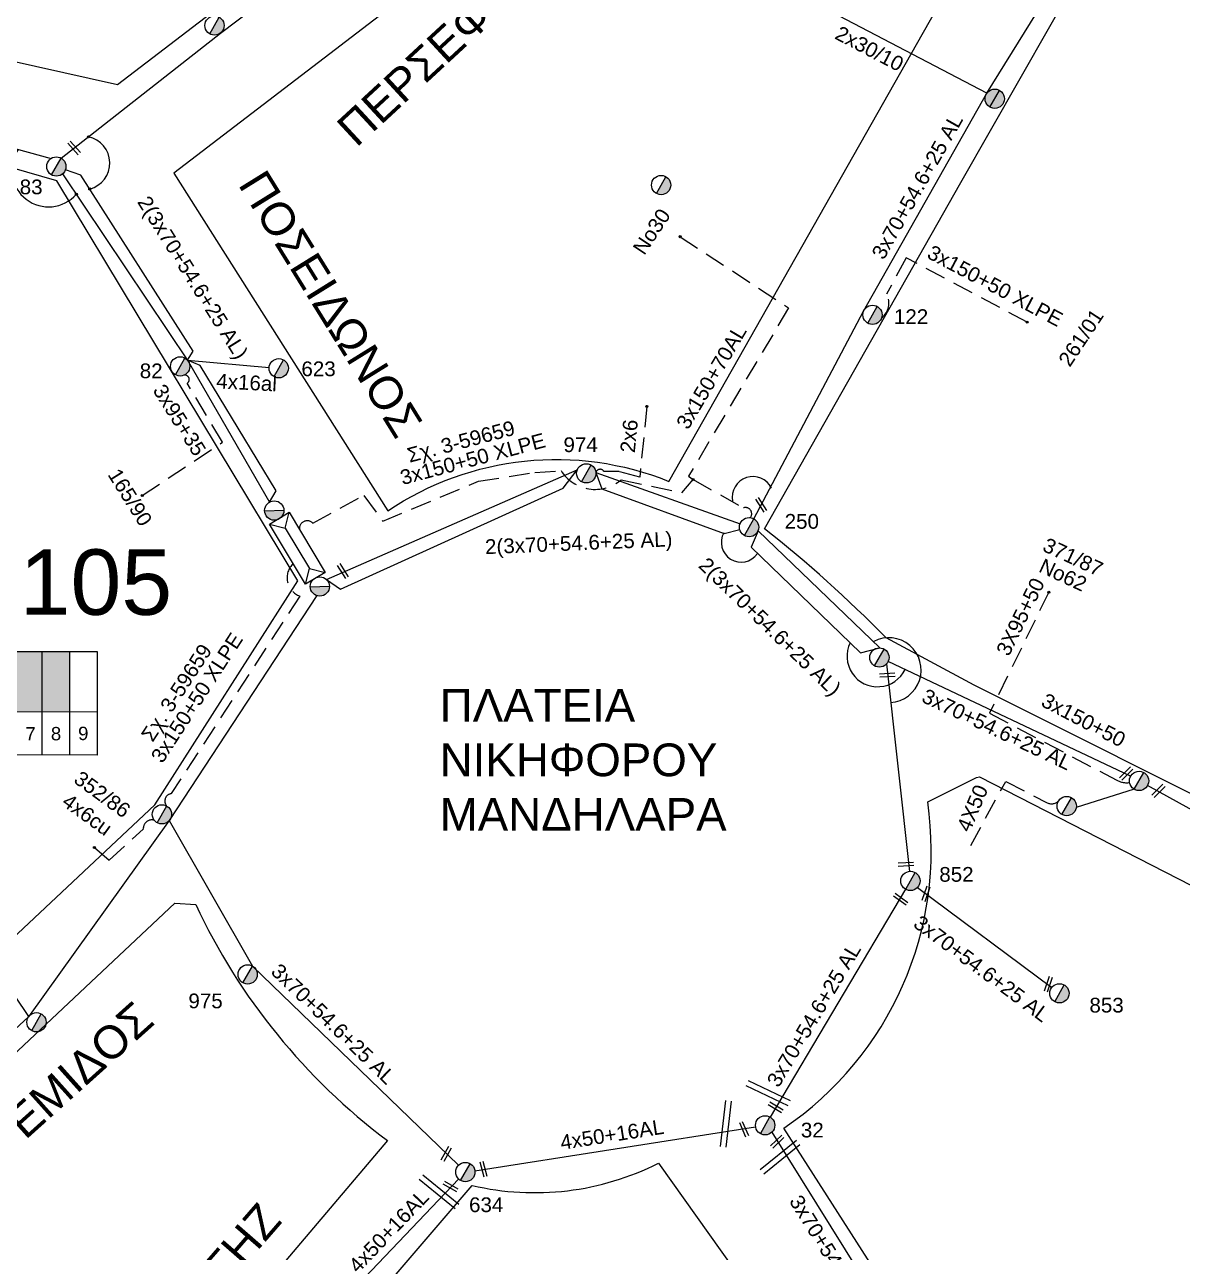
# Model space of a CAD drawing. Header units: millimetres. Extents: x 7477 to 9676, y 1828 to 2857.
# Drawn here: x 8327.7 to 8469.3, y 2457.9 to 2608 of the extents above; entities that cross this region are included whole.
import ezdxf
from ezdxf.enums import TextEntityAlignment as Align

# ---------------------------------------------------------------- set-up
doc = ezdxf.new("R2010")
doc.units = ezdxf.units.MM
doc.linetypes.add('DASHED', pattern=[19.05, 12.7, -6.35])
for name, color, linetype, lineweight in [('.15AL', 7, 'Continuous', 30), ('2x30_10', 7, 'Continuous', 30), ('2x6', 7, 'SYN_LINE', 30), ('3x150+50', 7, 'Continuous', 30), ('3x150+50 XLPE', 7, 'SYN_LINE', 30), ('3x150+70AL', 7, 'DASHED', 30), ('3x70+54.6+25 AL', 7, 'SYN_LINE', 30), ('3x95+35', 7, 'Continuous', 30), ('3X95+50', 7, 'Continuous', 30), ('4x50', 7, 'Continuous', 30), ('4x50+16', 7, 'Continuous', 30), ('4x50+16AL', 7, 'Continuous', 30), ('text διευθύνσεων', 250, 'Continuous', 30), ('Υπόβαθρο ΔΕΗ', 7, 'Continuous', 30)]:
    doc.layers.add(name, color=color, linetype=linetype, lineweight=lineweight)
for name, color, linetype in [('Pillar OTE', 7, 'Continuous'), ('TEXT ΚΑΛΩΔΙΩΝ', 7, 'Continuous'), ('Άγνωστα', 7, 'Continuous'), ('Καλώδια ΧΤ   3x150AL+50CU', 7, 'DASHED'), ('Μηχανική τομή', 7, 'Continuous'), ('Στύλος Ξύλινος', 7, 'Continuous'), ('Στύλος Ξύλινος @ 1', 7, 'Continuous'), ('Στύλος ΦΜ', 7, 'Continuous'), ('Στύλος ΦΜ @ 1', 7, 'Continuous'), ('Συνδέσεις', 7, 'Continuous'), ('Τομή', 7, 'Continuous'), ('Υποσταθμός εναέριος 2 στύλων', 7, 'Continuous'), ('Υποσταθμός πόλεως', 7, 'Continuous')]:
    doc.layers.add(name, color=color, linetype=linetype)
doc.styles.add('arial', font='ARIAL.TTF')
doc.styles.get("Standard").update_dxf_attribs({"font": 'ARIAL.TTF'})
doc.linetypes.add('SYN_LINE', pattern='A,0.5,-0.0001,["/\\/\\/\\/",Standard,S=0.1,R=0,X=0,Y=-0.05],-0.25', length=0.7501)

# ---------------------------------------------------------------- blocks, each defined once
blk = doc.blocks.new('ΥΠΑΡΧΩΝ ΤΣΙΜΕΝΤΕΝΙΟΣ ΣΤΥΛΟΣ')
at = {"layer": 'Στύλος ΦΜ'}
blk.add_hatch(color=7, dxfattribs=at).paths.add_polyline_path([(-1.29, -2.28, 0.574793), (2.62, 0, 0.268822), (1.3, 2.27)])
at = {"layer": 'Στύλος ΦΜ', "color": 7}
blk.add_line((-1.29, -2.28), (1.3, 2.27), dxfattribs=at)
blk.add_circle((0, 0), 2.62, dxfattribs=at)
at = {"layer": 'Στύλος ΦΜ', "flags": 4}
for tag, p in [('ΑΡΙΘΜΟΣ', (-4.68, 8.05)), ('ΤΥΠΟΣ', (-4.91, 3.03))]:
    blk.add_attdef(tag, p, '', height=4, dxfattribs=at)
blk = doc.blocks.new('ΥΠΟΣΤΑΘΜΟΣ ΕΝΑΕΡΙΟΣ ΕΠΙ 2 ΣΤΥΛΩΝ')
at = {"layer": 'Υποσταθμός εναέριος 2 στύλων', "linetype": 'Continuous'}
for points in [[(-11.97, -2.11, 0.574793), (-8.45, -0.07, 0.268822), (-9.64, 1.98)], [(9.68, -2.15, 0.574793), (13.19, -0.1, 0.268822), (12.01, 1.95)]]:
    blk.add_hatch(color=256, dxfattribs=at).paths.add_polyline_path(points)
for p, q in [((-11.97, -2.11), (-9.64, 1.98)), ((9.68, -2.15), (12.01, 1.95))]:
    blk.add_line(p, q, dxfattribs=at)
for centre in [(-10.81, -0.07), (10.84, -0.1)]:
    blk.add_circle(centre, 2.36, dxfattribs=at)
at = {"layer": 'Υποσταθμός πόλεως', "linetype": 'Continuous', "ltscale": 40}
blk.add_lwpolyline([(-8.57, 2.82), (8.57, 2.82), (8.57, -2.82), (-8.57, -2.82)], close=True, dxfattribs=at)
for points in [[(-5.75, 0), (-8.57, 2.82)], [(-8.57, -2.82), (-5.75, 0)], [(-5.75, 0), (5.75, 0)], [(5.75, 0), (8.57, 2.82)], [(8.57, -2.82), (5.75, 0)]]:
    blk.add_lwpolyline(points, dxfattribs=at)
at = {"layer": 'Υποσταθμός εναέριος 2 στύλων', "ltscale": 40, "flags": 1}
for tag, p in [('ΜΕΤΑΣΧΗΜΑΤΙΣΜΟΣ', (14.09, 2.51)), ('ΙΣΧΥΣ', (14.07, -0.28)), ('ΑΡΙΘΜΟΣ', (14.19, -3))]:
    blk.add_attdef(tag, p, '', height=1.8, dxfattribs=at)
blk = doc.blocks.new('ΥΠΑΡΧΩΝ ΞΥΛΙΝΟΣ ΣΤΥΛΟΣ')
at = {"layer": 'Στύλος Ξύλινος'}
h = blk.add_hatch(color=7, dxfattribs=at)
h.paths.add_polyline_path([(-2.62, 0, 0.270008), (-1.29, -2.28), (1.3, 2.27, 0.576266)])
h.paths.add_polyline_path([(-1.29, -2.28, 0.574793), (2.62, 0, 0.268822), (1.3, 2.27)])
at = {"layer": 'Στύλος Ξύλινος', "color": 7}
blk.add_line((-1.29, -2.28), (1.3, 2.27), dxfattribs=at)
blk.add_circle((0, 0), 2.62, dxfattribs=at)
at = {"layer": 'Στύλος Ξύλινος', "flags": 4}
for tag, p in [('ΑΡΙΘΜΟΣ', (-4.91, 8.6)), ('ΤΥΠΟΣ', (-4.85, 3.39))]:
    blk.add_attdef(tag, p, '', height=4, dxfattribs=at)
blk = doc.blocks.new('_ΣΥΝΔΕΣΗ')
at = {"layer": 'Συνδέσεις', "linetype": 'SYN_LINE', "ltscale": 40}
blk.add_hatch(color=256, dxfattribs=at).paths.add_polyline_path([(0.5, -0.01, 1), (-0.5, -0.01, 1)])
at = {"layer": 'Συνδέσεις'}
blk.add_circle((0, -0.01), 0.5, dxfattribs=at)
blk = doc.blocks.new('ΤΟΜΗ')
at = {"layer": 'Τομή', "ltscale": 40}
for p, q in [((-5.68, 0), (17.06, 0)), ((-5.68, -2.77), (17.06, -2.77))]:
    blk.add_line(p, q, dxfattribs=at)
blk = doc.blocks.new('ΜΗΧΑΝΙΚΗ ΤΟΜΗ')
at = {"layer": 'Μηχανική τομή', "ltscale": 40}
for p, q in [((-1.89, 0.78), (5.69, 0.78)), ((-1.89, -0.77), (5.69, -0.77))]:
    blk.add_line(p, q, dxfattribs=at)

msp = doc.modelspace()

# ---------------------------------------------------------------- hatches: boundary and pattern name
at = {"layer": 'Καλώδια ΧΤ   3x150AL+50CU', "linetype": 'DASHED', "lineweight": -3, "ltscale": 0.2}
h = msp.add_hatch(color=6, dxfattribs=at)
h.dxf.hatch_style = 1
h.paths.add_polyline_path([(8329.78, 2531.37), (8326.48, 2531.37), (8326.48, 2524), (8329.78, 2524)])
h = msp.add_hatch(color=151, dxfattribs=at)
h.dxf.hatch_style = 1
h.paths.add_polyline_path([(8333.12, 2531.36), (8329.82, 2531.36), (8329.82, 2523.99), (8333.12, 2523.99)])

# ---------------------------------------------------------------- linework, layer by layer
at = {"layer": '.15AL', "color": 27, "linetype": 'DASHED', "lineweight": -3, "ltscale": 0.2}
msp.add_lwpolyline([(8447.66, 2515.48), (8452.74, 2512.86, 0.355067), (8454.16, 2513.16, 54.56224)], format="xyb", dxfattribs=at)
at = {"layer": '2x30_10', "color": 133, "linetype": 'Continuous', "lineweight": -3, "ltscale": 0.2}
msp.add_lwpolyline([(8445.34, 2599.61), (8423.65, 2610.94)], dxfattribs=at)
at = {"layer": '2x6', "color": 1, "linetype": 'DASHED', "lineweight": -3, "ltscale": 0.2}
msp.add_lwpolyline([(8403.75, 2561.32), (8402.9, 2552.66), (8400.39, 2553.36), (8398.52, 2553.36, 0.664268), (8397.54, 2553.26, 108.293495)], format="xyb", dxfattribs=at)
at = {"layer": '3x150+50', "color": 173, "linetype": 'Continuous', "lineweight": -3, "ltscale": 0.2}
msp.add_lwpolyline([(8347.58, 2566.99), (8357.58, 2566.1)], dxfattribs=at)
at = {"layer": '3x150+50', "color": 27, "linetype": 'DASHED', "lineweight": -3, "ltscale": 0.2}
msp.add_lwpolyline([(8445.67, 2523.81), (8461.24, 2515.62, 0.155792), (8462.8, 2515.34, 1.983731)], format="xyb", dxfattribs=at)
at = {"layer": '3x150+50 XLPE', "color": 133, "linetype": 'DASHED', "lineweight": -3, "ltscale": 0.2}
for points in [[(8450.28, 2571.63), (8435.46, 2579.5), (8433.09, 2575.04, -0.372255), (8432.48, 2572.16, 39.987537)], [(8361.27, 2546.3, -0.715489), (8362.93, 2547.03), (8369.14, 2550.44), (8371.47, 2547.31), (8383.16, 2552.17), (8390.05, 2553.25), (8393.27, 2553.47, 0.457258), (8400.61, 2552.36), (8408.04, 2550.76), (8409.44, 2552.38)]]:
    msp.add_lwpolyline(points, format="xyb", dxfattribs=at)
at = {"layer": '3x150+50 XLPE', "color": 2, "linetype": 'DASHED', "lineweight": -3, "ltscale": 0.2}
for points in [[(8360.51, 2542.1, 0.557172), (8361.32, 2538.14), (8345.61, 2513.98, 0.5957), (8345.04, 2512.47, 111.134938)], [(8336.2, 2507.39), (8338.02, 2505.86), (8342.19, 2509.66, -0.52941), (8343.53, 2510.72, -0.308484)]]:
    msp.add_lwpolyline(points, format="xyb", dxfattribs=at)
at = {"layer": '3x150+70AL', "color": 133, "linetype": 'DASHED', "lineweight": -3, "ltscale": 0.2}
msp.add_lwpolyline([(8407.85, 2582.07), (8421.1, 2573.37), (8408.86, 2552.78), (8409.44, 2552.38), (8415.57, 2548.91, -0.767318), (8416.42, 2547.73, -14.211201)], format="xyb", dxfattribs=at)
at = {"layer": '3x70+54.6+25 AL', "color": 6, "linetype": 'SYN_LINE', "lineweight": -3, "ltscale": 15}
for points in [[(8332.14, 2591.67), (8351.61, 2606.96), (8375.74, 2625.22), (8395.39, 2632.25), (8419.63, 2659.91)], [(8357.62, 2549.61), (8358.45, 2551), (8349.14, 2566.34), (8347.58, 2566.99), (8348.27, 2568.09), (8334.55, 2589.59), (8332.66, 2590.26)]]:
    msp.add_lwpolyline(points, dxfattribs=at)
at = {"layer": '3x70+54.6+25 AL', "color": 133, "linetype": 'SYN_LINE', "lineweight": -3, "ltscale": 15}
msp.add_lwpolyline([(8416.85, 2547.58), (8430.27, 2572.97), (8445.34, 2599.61), (8462.84, 2627.83)], dxfattribs=at)
at = {"layer": '3x70+54.6+25 AL', "color": 173, "linetype": 'SYN_LINE', "lineweight": -3, "ltscale": 15}
for points in [[(8290.29, 2603.31), (8304.38, 2598.91), (8330.92, 2591.64)], [(8332.32, 2589.76), (8347.73, 2566.76), (8357.62, 2549.61)]]:
    msp.add_lwpolyline(points, dxfattribs=at)
at = {"layer": '3x70+54.6+25 AL', "color": 1, "linetype": 'SYN_LINE', "lineweight": -3, "ltscale": 15}
for points in [[(8364.58, 2540.18), (8395.26, 2553.55)], [(8397.54, 2553.26), (8415.16, 2546.96)], [(8417.36, 2546.12), (8432.27, 2531.81)], [(8433.09, 2529.85), (8435.87, 2504.48)], [(8436.86, 2502.52), (8453.28, 2490.28)], [(8435.41, 2502.29), (8418.84, 2474.44)]]:
    msp.add_lwpolyline(points, dxfattribs=at)
at = {"layer": '3x70+54.6+25 AL', "color": 27, "linetype": 'SYN_LINE', "lineweight": -3, "ltscale": 15}
for points in [[(8364.58, 2540.18), (8366.32, 2538.97), (8393.54, 2551.34), (8395.26, 2553.55)], [(8397.54, 2553.26), (8398.24, 2551.25), (8413.23, 2545.77), (8415.13, 2546.26)], [(8417.36, 2546.12), (8416.54, 2544.13), (8429.91, 2531.2), (8432.27, 2531.81)], [(8462.93, 2516.11), (8433.27, 2530.13)]]:
    msp.add_lwpolyline(points, dxfattribs=at)
at = {"layer": '3x70+54.6+25 AL', "color": 2, "linetype": 'SYN_LINE', "lineweight": -3, "ltscale": 15}
msp.add_lwpolyline([(8345.35, 2510.69), (8355.54, 2492.9), (8380.72, 2468.54)], dxfattribs=at)
at = {"layer": '3x70+54.6+25 AL', "color": 62, "linetype": 'SYN_LINE', "lineweight": -3, "ltscale": 15}
msp.add_lwpolyline([(8419.05, 2472.58), (8438.72, 2441)], dxfattribs=at)
at = {"layer": '3x95+35', "color": 173, "linetype": 'DASHED', "lineweight": -3, "ltscale": 0.2}
msp.add_lwpolyline([(8342.06, 2550.43), (8351.85, 2556.94), (8347.55, 2564.15, 0.839793), (8347.14, 2565.14, -195.400973)], format="xyb", dxfattribs=at)
at = {"layer": '3X95+50', "color": 27, "linetype": 'DASHED', "lineweight": -3, "ltscale": 0.2}
msp.add_lwpolyline([(8452.92, 2538.6), (8445.67, 2523.81)], dxfattribs=at)
at = {"layer": '4x50', "color": 27, "linetype": 'DASHED', "lineweight": -3, "ltscale": 0.2}
msp.add_lwpolyline([(8443.37, 2507.64), (8447.66, 2515.48)], dxfattribs=at)
at = {"layer": '4x50', "color": 27, "linetype": 'Continuous', "lineweight": -3, "ltscale": 0.2}
msp.add_lwpolyline([(8463.38, 2514.52), (8456.28, 2512.3)], dxfattribs=at)
at = {"layer": '4x50+16', "color": 27, "linetype": 'Continuous', "lineweight": -3, "ltscale": 0.2}
msp.add_lwpolyline([(8522.76, 2485.95), (8492.85, 2499.61), (8464.99, 2514.97)], dxfattribs=at)
at = {"layer": '4x50+16AL', "color": 5, "linetype": 'Continuous', "lineweight": -3, "ltscale": 0.2}
for points in [[(8363.42, 2538.19), (8345.35, 2510.69)], [(8345.35, 2510.69), (8328.14, 2486.68), (8308.15, 2468.2), (8292.42, 2453.46), (8276.58, 2436.25)], [(8328.19, 2486.75), (8324.93, 2491.59)]]:
    msp.add_lwpolyline(points, dxfattribs=at)
at = {"layer": '4x50+16AL', "color": 2, "linetype": 'Continuous', "lineweight": -3, "ltscale": 0.2}
msp.add_lwpolyline([(8382.74, 2467.86), (8417.07, 2473.24)], dxfattribs=at)
at = {"layer": '4x50+16AL', "color": 30, "linetype": 'Continuous', "lineweight": -3, "ltscale": 0.2}
msp.add_lwpolyline([(8357.05, 2440.7), (8364.33, 2449.66), (8380.76, 2466.87)], dxfattribs=at)
at = {"layer": 'Pillar OTE', "lineweight": -3, "ltscale": 40}
for points in [[(8306.19, 2518.73), (8306.19, 2531.37), (8336.53, 2531.37), (8336.53, 2518.7), (8306.19, 2518.73)], [(8329.82, 2518.71), (8329.82, 2531.37)], [(8333.21, 2518.71), (8333.21, 2531.37)], [(8306.19, 2524.02), (8336.53, 2523.99)]]:
    msp.add_lwpolyline(points, dxfattribs=at)
at = {"layer": 'Άγνωστα', "color": 7, "linetype": 'Continuous', "ltscale": 0.2}
for centre, radius, start, end in [((8416.73, 2550.23), 2.52, 25.6763, 191.1744), ((8415.29, 2544.7), 2.42, 150.7187, 325.4937), ((8433.35, 2529.09), 3.96, 273.3289, 117.7803), ((8431.98, 2530.78), 3.73, 153.7387, 334.5591)]:
    msp.add_arc(centre, radius, start, end, dxfattribs=at)
at = {"layer": 'Υπόβαθρο ΔΕΗ', "lineweight": -3}
msp.add_lwpolyline([(8377.42, 2646.71), (8327.46, 2671.68), (8281.5, 2689.69), (8302.7, 2608.79), (8339.01, 2600.68), (8386.62, 2637.07), (8408.31, 2668.47), (8388.42, 2682.08), (8278.84, 2724.17), (8273.94, 2720.57), (8279.05, 2700.63), (8318.95, 2685.1)], dxfattribs=at)
for points in [[(8406.46, 2552.16), (8453.19, 2634.57), (8420.46, 2658.65), (8394.82, 2627.3), (8345.9, 2589.83), (8372.08, 2548.54, -0.249843)], [(8443.8, 2527.26), (8433.02, 2533.04, 0.031045), (8418.17, 2546.36), (8442.18, 2588.7), (8463.95, 2626.89), (8504.01, 2606.06), (8492.78, 2582.24), (8493.97, 2550.51), (8566.54, 2504.87), (8549.24, 2474.48)], [(8446.28, 2432.86), (8420.51, 2473.08, 0.28765), (8438.11, 2512.98), (8444.09, 2515.95), (8444.44, 2516.02), (8533.43, 2470.45), (8538.68, 2456.69), (8489.6, 2373.84), (8484.5, 2372.2)], [(8372.03, 2471.57), (8311.15, 2399.78), (8297.29, 2416.67), (8284.4, 2442.68), (8346.06, 2500.58), (8348.59, 2500.42, 0.122658)], [(8405.19, 2468.8), (8415.95, 2453.68), (8348.02, 2367.09), (8340.04, 2367.09), (8318.91, 2392.07), (8382.42, 2466.07, 0.175478)]]:
    msp.add_lwpolyline(points, format="xyb", close=True, dxfattribs=at)
msp.add_lwpolyline([(8331.62, 2588.89), (8303.5, 2597.01), (8299.84, 2592.38), (8298.61, 2524.2), (8275.8, 2462.96), (8277.24, 2450.35), (8343.61, 2512.62), (8361.08, 2539.98)], close=True, dxfattribs=at)
for centre, radius, start, end in [((8334.81, 2591.08), 3.28, 284.4599, 78.2341), ((8330.61, 2590.22), 4.5, 145.9819, 318.7947)]:
    msp.add_arc(centre, radius, start, end, dxfattribs=at)

# ---------------------------------------------------------------- block references
at = {"layer": 'Μηχανική τομή', "lineweight": -3, "zscale": 0.4999999999999997}
for p, xscale, yscale, rotation in [((8334.04, 2592.58), 0.2499999999999461, 0.2499999999999461, 132.2149297913923), ((8418.01, 2548.88), 0.2499999999999461, 0.2499999999999461, 122.6067391450131), ((8366.86, 2540.8), 0.2499999999999461, 0.2499999999999461, 122.6067391450131), ((8432.7, 2528.47), 0.2499999999999463, 0.2499999999999463, 2.775718682668353), ((8462.04, 2516.11), 0.2499999999999463, 0.2499999999999463, 44.8602561409818), ((8466, 2513.99), 0.2499999999999463, 0.2499999999999463, 44.8602561409818), ((8434.97, 2505.34), 0.2499999999999463, 0.2499999999999463, 2.775718682668352), ((8438.05, 2502.18), 0.2499999999999462, 0.2499999999999462, 250.7466786351241), ((8434.42, 2501.36), 0.2499999999999463, 0.2499999999999463, 324.3584702138966), ((8453, 2491.12), 0.2499999999999462, 0.2499999999999462, 250.7466786351241), ((8419.94, 2475.37), 0.2499999999999462, 0.2499999999999462, 149.8240281857523), ((8415.45, 2473.4), 0.2499999999999461, 0.2499999999999461, 293.5300409110546), ((8420.06, 2471.77), 0.2499999999999462, 0.2499999999999462, 223.2922000823412), ((8379.02, 2469.54), 0.2499999999999461, 0.2499999999999461, 61.3033695725084), ((8383.93, 2467.59), 0.2499999999999461, 0.2499999999999461, 105.3390754840421), ((8380.2, 2465.69), 0.2499999999999461, 0.2499999999999461, 150.5148215912048)]:
    msp.add_blockref('ΜΗΧΑΝΙΚΗ ΤΟΜΗ', p, dxfattribs=dict(at, xscale=xscale, yscale=yscale, rotation=rotation))
at = {"layer": 'Στύλος Ξύλινος @ 1', "lineweight": -3, "ltscale": 40, "xscale": 0.4499999999998181, "yscale": 0.4499999999998181, "zscale": 0.4499999999998181}
msp.add_blockref('ΥΠΑΡΧΩΝ ΞΥΛΙΝΟΣ ΣΤΥΛΟΣ', (8446.31, 2598.94), dxfattribs=at)
at = {"layer": 'Στύλος ΦΜ @ 1', "lineweight": -3, "ltscale": 40, "xscale": 0.4499999999998181, "yscale": 0.4499999999998181, "zscale": 0.4499999999998181}
for p in [(8350.89, 2607.89), (8405.51, 2588.39), (8432.2, 2530.63), (8463.96, 2515.54), (8455.11, 2512.46), (8344.46, 2511.45), (8329.12, 2486.03)]:
    msp.add_blockref('ΥΠΑΡΧΩΝ ΤΣΙΜΕΝΤΕΝΙΟΣ ΣΤΥΛΟΣ', p, dxfattribs=at)
at = {"layer": 'Στύλος ΦΜ @ 1', "lineweight": -3, "ltscale": 40}
ref = msp.add_blockref('ΥΠΑΡΧΩΝ ΤΣΙΜΕΝΤΕΝΙΟΣ ΣΤΥΛΟΣ', (8331.55, 2590.65), dxfattribs=dict(at, xscale=0.4499999999998181, yscale=0.4499999999998181, zscale=0.4499999999998181))
ref.add_attrib('ΤΥΠΟΣ', '83', (8327.07, 2587.26), dxfattribs={"layer": 'Στύλος ΦΜ', "height": 1.8, "flags": 4})
ref = msp.add_blockref('ΥΠΑΡΧΩΝ ΤΣΙΜΕΝΤΕΝΙΟΣ ΣΤΥΛΟΣ', (8431.36, 2572.52), dxfattribs=dict(at, xscale=0.4499999999998181, yscale=0.4499999999998181, zscale=0.4499999999998181))
ref.add_attrib('ΤΥΠΟΣ', '122', (8433.98, 2571.4), dxfattribs={"layer": 'Στύλος ΦΜ', "height": 1.8, "flags": 4})
ref = msp.add_blockref('ΥΠΑΡΧΩΝ ΤΣΙΜΕΝΤΕΝΙΟΣ ΣΤΥΛΟΣ', (8346.69, 2566.22), dxfattribs=dict(at, xscale=0.4499999999998181, yscale=0.4499999999998181, zscale=0.4499999999998181))
ref.add_attrib('ΤΥΠΟΣ', '82', (8341.75, 2564.77), dxfattribs={"layer": 'Στύλος ΦΜ', "height": 1.8, "flags": 4})
ref = msp.add_blockref('ΥΠΑΡΧΩΝ ΤΣΙΜΕΝΤΕΝΙΟΣ ΣΤΥΛΟΣ', (8358.75, 2565.99), dxfattribs=dict(at, xscale=0.4499999999998735, yscale=0.4499999999998735, zscale=0.4499999999998735))
ref.add_attrib('ΤΥΠΟΣ', '623', (8361.52, 2565.02), dxfattribs={"layer": 'Στύλος ΦΜ', "height": 1.8, "flags": 4})
ref = msp.add_blockref('ΥΠΑΡΧΩΝ ΤΣΙΜΕΝΤΕΝΙΟΣ ΣΤΥΛΟΣ', (8396.36, 2553.14), dxfattribs=dict(at, xscale=0.4499999999998262, yscale=0.4499999999998262, zscale=0.4499999999998262))
ref.add_attrib('ΤΥΠΟΣ', '974', (8393.57, 2555.74), dxfattribs={"layer": 'Στύλος ΦΜ', "height": 1.8, "flags": 4})
ref = msp.add_blockref('ΥΠΑΡΧΩΝ ΤΣΙΜΕΝΤΕΝΙΟΣ ΣΤΥΛΟΣ', (8416.27, 2546.56), dxfattribs=dict(at, xscale=0.4499999999998181, yscale=0.4499999999998181, zscale=0.4499999999998181))
ref.add_attrib('ΤΥΠΟΣ', '250', (8420.62, 2546.37), dxfattribs={"layer": 'Στύλος ΦΜ', "height": 1.8, "rotation": 360, "flags": 4})
ref = msp.add_blockref('ΥΠΑΡΧΩΝ ΤΣΙΜΕΝΤΕΝΙΟΣ ΣΤΥΛΟΣ', (8436, 2503.31), dxfattribs=dict(at, xscale=0.4499999999998091, yscale=0.4499999999998091, zscale=0.4499999999998091))
ref.add_attrib('ΤΥΠΟΣ', '852', (8439.53, 2503.21), dxfattribs={"layer": 'Στύλος ΦΜ', "height": 1.8, "flags": 4})
ref = msp.add_blockref('ΥΠΑΡΧΩΝ ΤΣΙΜΕΝΤΕΝΙΟΣ ΣΤΥΛΟΣ', (8354.95, 2491.88), dxfattribs=dict(at, xscale=0.4499999999998108, yscale=0.4499999999998108, zscale=0.4499999999998108))
ref.add_attrib('ΤΥΠΟΣ', '975', (8347.7, 2487.74), dxfattribs={"layer": 'Στύλος ΦΜ', "height": 1.8, "flags": 4})
ref = msp.add_blockref('ΥΠΑΡΧΩΝ ΤΣΙΜΕΝΤΕΝΙΟΣ ΣΤΥΛΟΣ', (8454.22, 2489.57), dxfattribs=dict(at, xscale=0.4499999999998181, yscale=0.4499999999998181, zscale=0.4499999999998181))
ref.add_attrib('ΤΥΠΟΣ', '853', (8457.89, 2487.22), dxfattribs={"layer": 'Στύλος ΦΜ', "height": 1.8, "flags": 4})
ref = msp.add_blockref('ΥΠΑΡΧΩΝ ΤΣΙΜΕΝΤΕΝΙΟΣ ΣΤΥΛΟΣ', (8418.23, 2473.43), dxfattribs=dict(at, xscale=0.4499999999998181, yscale=0.4499999999998181, zscale=0.4499999999998181))
ref.add_attrib('ΤΥΠΟΣ', '32', (8422.6, 2471.95), dxfattribs={"layer": 'Στύλος ΦΜ', "height": 1.8, "flags": 4})
ref = msp.add_blockref('ΥΠΑΡΧΩΝ ΤΣΙΜΕΝΤΕΝΙΟΣ ΣΤΥΛΟΣ', (8381.57, 2467.72), dxfattribs=dict(at, xscale=0.4499999999996742, yscale=0.4499999999996742, zscale=0.4499999999996742))
ref.add_attrib('ΤΥΠΟΣ', '634', (8382.02, 2462.82), dxfattribs={"layer": 'Στύλος ΦΜ', "height": 1.8, "rotation": 360, "flags": 4})
at = {"layer": 'Συνδέσεις', "lineweight": -3, "xscale": 0.25, "yscale": 0.25, "zscale": 0.25}
for p in [(8335.48, 2594.29), (8334, 2587.26), (8335.63, 2587.91), (8407.85, 2582.08), (8450.28, 2571.63), (8403.76, 2561.33), (8409.44, 2552.38), (8342.06, 2550.43), (8452.92, 2538.6), (8336.2, 2507.39)]:
    msp.add_blockref('_ΣΥΝΔΕΣΗ', p, dxfattribs=at)
at = {"layer": 'Τομή', "lineweight": -3, "xscale": 0.2499999999999996, "yscale": 0.2499999999999996, "zscale": 0.2499999999999996}
for p, rotation in [((8419.76, 2476.41), 154.5164561108446), ((8412.93, 2472.25), 83.1920582261639), ((8421.39, 2470.15), 219.0981517640302), ((8379.24, 2464.11), 140.8795281835508)]:
    msp.add_blockref('ΤΟΜΗ', p, dxfattribs=dict(at, rotation=rotation))
at = {"layer": 'Υποσταθμός εναέριος 2 στύλων', "lineweight": -3, "xscale": 0.5, "yscale": 0.5, "zscale": 0.5, "rotation": 301.0579163276342}
msp.add_blockref('ΥΠΟΣΤΑΘΜΟΣ ΕΝΑΕΡΙΟΣ ΕΠΙ 2 ΣΤΥΛΩΝ', (8361.02, 2543.98), dxfattribs=at)

# ---------------------------------------------------------------- texts
at = {"lineweight": -3, "ltscale": 30, "char_height": 1.63, "width": 11.2573, "attachment_point": 1}
for s, insert in [('7', (8327.76, 2522.11)), ('8', (8330.88, 2522.13)), ('9', (8334.21, 2522.16))]:
    msp.add_mtext(s, dxfattribs=dict(at, insert=insert))
at = {"layer": 'text διευθύνσεων', "color": 7, "lineweight": -3, "ltscale": 40, "char_height": 4, "width": 94.4586, "attachment_point": 1, "style": 'arial'}
for s, insert, rotation in [('ΠEPΣEΦONHΣ', (8365.52, 2595.83), 42.775), ('ΠOΣEIΔΩNOΣ', (8357.1, 2590.58), 301.7946), ('APTEMIΔOΣ', (8316.99, 2467.29), 41.888), ('Z.ΠHΓHZ', (8340.8, 2446.49), 48.9894)]:
    msp.add_mtext(s, dxfattribs=dict(at, insert=insert, rotation=rotation))
at = {"layer": 'TEXT ΚΑΛΩΔΙΩΝ', "linetype": 'Continuous', "lineweight": -3, "ltscale": 0.2}
for s, rotation, p in [('2x30/10', 332.4146, (8431, 2605.07)), ('3x70+54.6+25 AL', 60.5151, (8436.83, 2588.22)), ('3x150+50 XLPE', 332.0332, (8446.37, 2576.07)), ('3x150+70AL', 59.2842, (8411.65, 2564.93)), ('2x6', 84.3503, (8401.59, 2557.7)), ('3x150+50 XLPE', 14.8605, (8382.47, 2554.91)), ('2(3x70+54.6+25 AL)', 315.931, (8418.83, 2534.41)), ('3X95+50', 63.8854, (8449.45, 2535.61)), ('3x150+50 XLPE', 56.9797, (8348.73, 2525.72)), ('3x70+54.6+25 AL', 334.7042, (8446.59, 2521.84)), ('3x150+50', 332.2605, (8457.18, 2522.98)), ('3x70+54.6+25 AL', 323.2871, (8444.71, 2492.59)), ('3x70+54.6+25 AL', 59.2343, (8424.18, 2486.93)), ('3x70+54.6+25 AL', 315.9643, (8365.43, 2485.83)), ('4x50+16AL', 8.9196, (8399.51, 2472.31)), ('4x50+16AL', 46.3403, (8372.19, 2460.5)), ('3x70+54.6+25 AL', 301.9128, (8427.12, 2456.22))]:
    msp.add_text(s, height=1.8, rotation=rotation, dxfattribs=at).set_placement(p, align=Align.MIDDLE_CENTER)
at = {"layer": 'Άγνωστα', "lineweight": -3, "ltscale": 40, "style": 'arial'}
for rotation, p in [(302.1293, (8348.25, 2577.09)), (2.4084, (8395.43, 2544.64))]:
    msp.add_text('2(3x70+54.6+25 AL)', height=1.8, rotation=rotation, dxfattribs=at).set_placement(p, align=Align.MIDDLE_CENTER)
at = {"layer": 'Άγνωστα', "lineweight": -3, "ltscale": 40, "char_height": 1.8, "width": 27.758, "attachment_point": 1, "style": 'arial'}
for s, insert, rotation in [('\\pt12.6;No30', (8401.94, 2580.7), 56.4409), ('261/01', (8453.98, 2567.03), 56.4409), ('4x16al', (8351.17, 2565.34), 357), ('3x95+35', (8344.8, 2564.26), 302.1293), ('Σχ. 3-59659', (8374.28, 2556.17), 14.8807), ('165/90', (8339.29, 2553.95), 302.1293), ('371/87', (8452.78, 2545.35), 335.0995), ('No62', (8452.32, 2542.8), 335.0995), ('Σχ. 3-59659', (8341.81, 2521.16), 57), ('\\pt12.6;352/86', (8334.6, 2516.89), 323.9555), ('4X50', (8441.6, 2509.86), 66.9905), ('4x6cu', (8333.15, 2514.12), 323.9555)]:
    msp.add_mtext(s, dxfattribs=dict(at, insert=insert, rotation=rotation))
at = {"layer": 'Υπόβαθρο ΔΕΗ', "lineweight": -3, "attachment_point": 1}
for s, insert, char_height, width in [('Φ{\\H1.0833x;H}-105', (8305.69, 2544.51), 8, 84.6573), ('ΠΛΑΤΕΙΑ\\PΝΙΚΗΦΟΡΟΥ\\PΜΑΝΔΗΛΑΡΑ', (8378.43, 2526.78), 4, 39.6155)]:
    msp.add_mtext(s, dxfattribs=dict(at, insert=insert, char_height=char_height, width=width))

doc.saveas('drawing.dxf')
